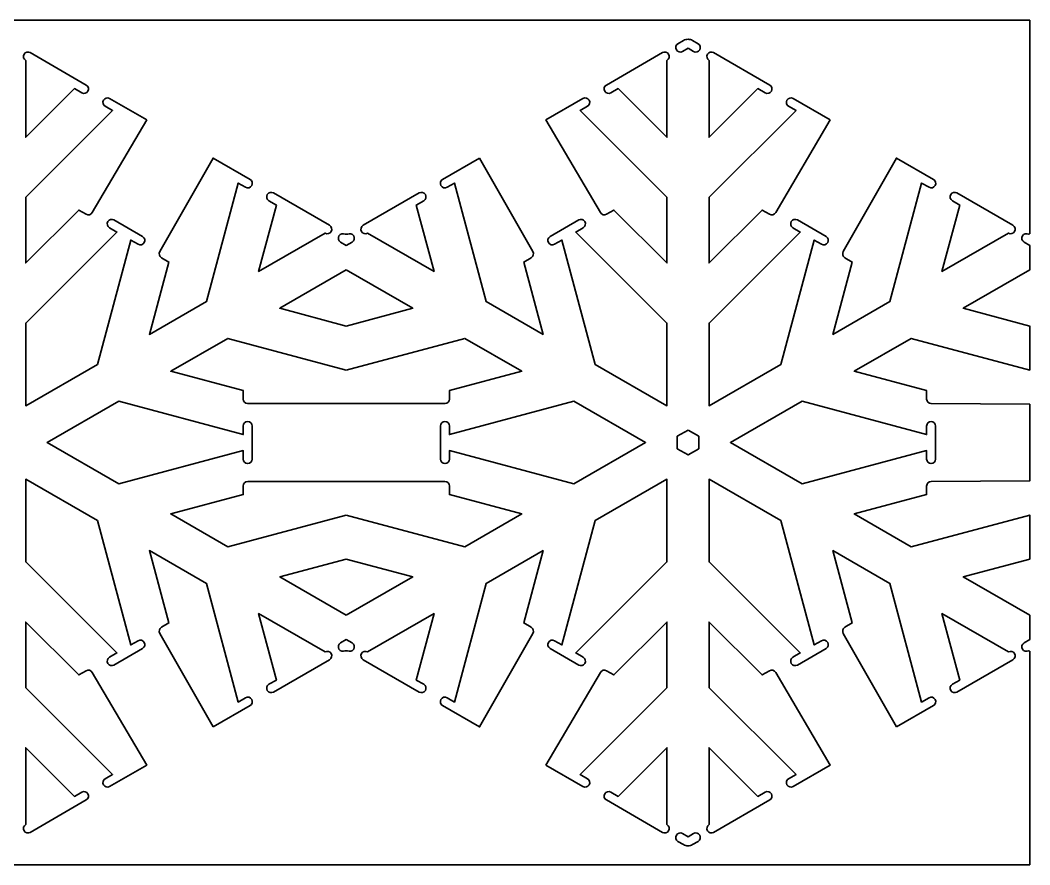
# Model space of a CAD drawing. Header units: inches. Extents: x 4.8 to 19.2, y -15 to -9.
# Drawn here: x 12.11 to 19.18, y -14.96 to -9.03 of the extents above; entities that cross this region are included whole.
import ezdxf

# ---------------------------------------------------------------- set-up
doc = ezdxf.new("R2010")
doc.units = ezdxf.units.IN
doc.header["$MEASUREMENT"] = 0
doc.layers.add('Layer 1', color=7, linetype='Continuous', lineweight=0)

msp = doc.modelspace()

# ---------------------------------------------------------------- linework, layer by layer
at = {"layer": 'Layer 1', "color": 250, "lineweight": 35}
msp.add_lwpolyline([(16.788, -11.9094), (16.863, -11.9527), (16.863, -12.0393), (16.788, -12.0826), (16.713, -12.0393), (16.713, -11.9527)], close=True, dxfattribs=at)
for points, knots in [([(4.8126, -10.5347), (4.8126, -10.5347), (4.8126, -9.0336), (4.8126, -9.0336), (4.8126, -9.0336), (19.1834, -9.0336), (19.1834, -9.0336), (19.1834, -9.0336), (19.1834, -10.5314), (19.1834, -10.5314), (19.1834, -10.5314), (19.1746, -10.5357), (19.1746, -10.5357), (19.1595, -10.527), (19.1403, -10.5321), (19.1316, -10.5472), (19.1229, -10.5622), (19.128, -10.5815), (19.1431, -10.5902), (19.1431, -10.5902), (19.1831, -10.6133), (19.1831, -10.6133), (19.1831, -10.6133), (19.1834, -10.7855), (19.1834, -10.7855), (19.1834, -10.7855), (18.7171, -11.0547), (18.7171, -11.0547), (18.7171, -11.0547), (19.1834, -11.1797), (19.1834, -11.1797), (19.1834, -11.1797), (19.1834, -11.4884), (19.1834, -11.4884), (19.1834, -11.4884), (18.3519, -11.2656), (18.3519, -11.2656), (18.3519, -11.2656), (17.953, -11.4959), (17.953, -11.4959), (17.953, -11.4959), (18.4604, -11.6318), (18.4604, -11.6318), (18.4604, -11.6318), (18.4604, -11.6917), (18.4604, -11.6917), (18.4604, -11.7091), (18.4745, -11.7232), (18.4919, -11.7232), (18.4919, -11.7232), (19.1831, -11.7281), (19.1831, -11.7281), (19.1831, -11.7281), (19.1831, -12.2654), (19.1831, -12.2654), (19.1831, -12.2654), (18.492, -12.2702), (18.492, -12.2702), (18.4746, -12.2702), (18.4605, -12.2843), (18.4605, -12.3017), (18.4605, -12.3017), (18.4605, -12.3616), (18.4605, -12.3616), (18.4605, -12.3616), (17.9531, -12.4975), (17.9531, -12.4975), (17.9531, -12.4975), (18.3519, -12.7278), (18.3519, -12.7278), (18.3519, -12.7278), (19.1834, -12.505), (19.1834, -12.505), (19.1834, -12.505), (19.1834, -12.8137), (19.1834, -12.8137), (19.1834, -12.8137), (18.7171, -12.9387), (18.7171, -12.9387), (18.7171, -12.9387), (19.1834, -13.2079), (19.1834, -13.2079), (19.1834, -13.2079), (19.1831, -13.3788), (19.1831, -13.3788), (19.1831, -13.3788), (19.1431, -13.4019), (19.1431, -13.4019), (19.128, -13.4106), (19.1229, -13.4299), (19.1316, -13.4449), (19.1403, -13.46), (19.1595, -13.4652), (19.1746, -13.4565), (19.1746, -13.4565), (19.1834, -13.4607), (19.1834, -13.4607), (19.1834, -13.4607), (19.1834, -14.9584), (19.1834, -14.9584), (19.1834, -14.9584), (4.8126, -14.9584), (4.8126, -14.9584), (4.8126, -14.9584), (4.8126, -13.4607), (4.8126, -13.4607), (4.8126, -13.4607), (4.8214, -13.4565), (4.8214, -13.4565), (4.8365, -13.4652), (4.8558, -13.46), (4.8644, -13.4449), (4.8731, -13.4299), (4.868, -13.4106), (4.8529, -13.4019), (4.8529, -13.4019), (4.813, -13.3788), (4.813, -13.3788), (4.813, -13.3788), (4.8126, -13.2079), (4.8126, -13.2079), (4.8126, -13.2079), (5.2789, -12.9387), (5.2789, -12.9387), (5.2789, -12.9387), (4.8126, -12.8137), (4.8126, -12.8137), (4.8126, -12.8137), (4.8126, -12.505), (4.8126, -12.505), (4.8126, -12.505), (5.6441, -12.7278), (5.6441, -12.7278), (5.6441, -12.7278), (6.043, -12.4975), (6.043, -12.4975), (6.043, -12.4975), (5.5356, -12.3616), (5.5356, -12.3616), (5.5356, -12.3616), (5.5356, -12.3017), (5.5356, -12.3017), (5.5356, -12.2843), (5.5215, -12.2702), (5.5041, -12.2702), (5.5041, -12.2702), (4.813, -12.2654), (4.813, -12.2654), (4.813, -12.2654), (4.813, -11.7281), (4.813, -11.7281), (4.813, -11.7281), (5.5041, -11.7232), (5.5041, -11.7232), (5.5215, -11.7232), (5.5356, -11.7091), (5.5356, -11.6917), (5.5356, -11.6917), (5.5356, -11.6318), (5.5356, -11.6318), (5.5356, -11.6318), (6.043, -11.4959), (6.043, -11.4959), (6.043, -11.4959), (5.6442, -11.2656), (5.6442, -11.2656), (5.6442, -11.2656), (4.8126, -11.4884), (4.8126, -11.4884), (4.8126, -11.4884), (4.8126, -11.1797), (4.8126, -11.1797), (4.8126, -11.1797), (5.279, -11.0547), (5.279, -11.0547), (5.279, -11.0547), (4.8126, -10.7855), (4.8126, -10.7855), (4.8126, -10.7855), (4.813, -10.6133), (4.813, -10.6133), (4.813, -10.6133), (4.8529, -10.5902), (4.8529, -10.5902), (4.868, -10.5815), (4.8731, -10.5622), (4.8644, -10.5472), (4.8558, -10.5321), (4.8365, -10.527), (4.8214, -10.5357), (4.8214, -10.5357), (4.8126, -10.5347), (4.8126, -10.5347)], [0, 0, 0, 0, 1, 1, 1, 2, 2, 2, 3, 3, 3, 4, 4, 4, 5, 5, 5, 6, 6, 6, 7, 7, 7, 8, 8, 8, 9, 9, 9, 10, 10, 10, 11, 11, 11, 12, 12, 12, 13, 13, 13, 14, 14, 14, 15, 15, 15, 16, 16, 16, 17, 17, 17, 18, 18, 18, 19, 19, 19, 20, 20, 20, 21, 21, 21, 22, 22, 22, 23, 23, 23, 24, 24, 24, 25, 25, 25, 26, 26, 26, 27, 27, 27, 28, 28, 28, 29, 29, 29, 30, 30, 30, 31, 31, 31, 32, 32, 32, 33, 33, 33, 34, 34, 34, 35, 35, 35, 36, 36, 36, 37, 37, 37, 38, 38, 38, 39, 39, 39, 40, 40, 40, 41, 41, 41, 42, 42, 42, 43, 43, 43, 44, 44, 44, 45, 45, 45, 46, 46, 46, 47, 47, 47, 48, 48, 48, 49, 49, 49, 50, 50, 50, 51, 51, 51, 52, 52, 52, 53, 53, 53, 54, 54, 54, 55, 55, 55, 56, 56, 56, 57, 57, 57, 58, 58, 58, 59, 59, 59, 60, 60, 60, 61, 61, 61, 62, 62, 62, 63, 63, 63, 64, 64, 64, 64]), ([(16.7881, -9.2305), (16.7881, -9.2305), (16.827, -9.253), (16.827, -9.253), (16.8421, -9.2617), (16.8613, -9.2565), (16.87, -9.2415), (16.8787, -9.2264), (16.8736, -9.2071), (16.8585, -9.1985), (16.8585, -9.1985), (16.8195, -9.176), (16.8195, -9.176), (16.8098, -9.1703), (16.7989, -9.1675), (16.788, -9.1675), (16.7772, -9.1675), (16.7663, -9.1703), (16.7566, -9.176), (16.7566, -9.176), (16.7176, -9.1985), (16.7176, -9.1985), (16.7025, -9.2071), (16.6974, -9.2264), (16.7061, -9.2415), (16.7148, -9.2565), (16.734, -9.2617), (16.7491, -9.253), (16.7491, -9.253), (16.788, -9.2305), (16.788, -9.2305), (16.788, -9.2305), (16.7881, -9.2305), (16.7881, -9.2305)], [0, 0, 0, 0, 1, 1, 1, 2, 2, 2, 3, 3, 3, 4, 4, 4, 5, 5, 5, 6, 6, 6, 7, 7, 7, 8, 8, 8, 9, 9, 9, 10, 10, 10, 11, 11, 11, 11]), ([(12.1775, -9.2614), (12.1625, -9.2527), (12.1432, -9.2579), (12.1345, -9.273), (12.1258, -9.288), (12.131, -9.3073), (12.146, -9.316), (12.146, -9.316), (12.146, -9.8544), (12.146, -9.8544), (12.146, -9.8544), (12.4874, -9.5131), (12.4874, -9.5131), (12.4874, -9.5131), (12.5392, -9.543), (12.5392, -9.543), (12.5542, -9.5517), (12.5735, -9.5465), (12.5822, -9.5315), (12.5909, -9.5164), (12.5857, -9.4972), (12.5707, -9.4885), (12.5707, -9.4885), (12.1775, -9.2614), (12.1775, -9.2614)], [0, 0, 0, 0, 1, 1, 1, 2, 2, 2, 3, 3, 3, 4, 4, 4, 5, 5, 5, 6, 6, 6, 7, 7, 7, 8, 8, 8, 8]), ([(16.2154, -9.4885), (16.2003, -9.4972), (16.1951, -9.5164), (16.2038, -9.5315), (16.2125, -9.5465), (16.2318, -9.5517), (16.2469, -9.543), (16.2469, -9.543), (16.2987, -9.5131), (16.2987, -9.5131), (16.2987, -9.5131), (16.64, -9.8544), (16.64, -9.8544), (16.64, -9.8544), (16.64, -9.316), (16.64, -9.316), (16.6551, -9.3073), (16.6602, -9.288), (16.6515, -9.273), (16.6428, -9.2579), (16.6236, -9.2527), (16.6085, -9.2614), (16.6085, -9.2614), (16.2154, -9.4885), (16.2154, -9.4885)], [0, 0, 0, 0, 1, 1, 1, 2, 2, 2, 3, 3, 3, 4, 4, 4, 5, 5, 5, 6, 6, 6, 7, 7, 7, 8, 8, 8, 8]), ([(16.9676, -9.2614), (16.9526, -9.2527), (16.9333, -9.2579), (16.9246, -9.273), (16.9159, -9.288), (16.9211, -9.3073), (16.9361, -9.316), (16.9361, -9.316), (16.9361, -9.8544), (16.9361, -9.8544), (16.9361, -9.8544), (17.2774, -9.5131), (17.2774, -9.5131), (17.2774, -9.5131), (17.3293, -9.543), (17.3293, -9.543), (17.3443, -9.5517), (17.3636, -9.5465), (17.3723, -9.5315), (17.381, -9.5164), (17.3758, -9.4972), (17.3608, -9.4885), (17.3608, -9.4885), (16.9676, -9.2614), (16.9676, -9.2614)], [0, 0, 0, 0, 1, 1, 1, 2, 2, 2, 3, 3, 3, 4, 4, 4, 5, 5, 5, 6, 6, 6, 7, 7, 7, 8, 8, 8, 8]), ([(12.9941, -9.7329), (12.9941, -9.7329), (12.7343, -9.5829), (12.7343, -9.5829), (12.7193, -9.5742), (12.7, -9.5794), (12.6913, -9.5945), (12.6826, -9.6095), (12.6878, -9.6288), (12.7028, -9.6375), (12.7028, -9.6375), (12.7547, -9.6674), (12.7547, -9.6674), (12.7547, -9.6674), (12.146, -10.2761), (12.146, -10.2761), (12.146, -10.2761), (12.146, -10.7367), (12.146, -10.7367), (12.146, -10.7367), (12.5175, -10.3653), (12.5175, -10.3653), (12.5175, -10.3653), (12.5693, -10.3952), (12.5693, -10.3952), (12.5844, -10.4039), (12.6036, -10.3987), (12.6123, -10.3837), (12.6123, -10.3837), (12.9941, -9.7329), (12.9941, -9.7329)], [0, 0, 0, 0, 1, 1, 1, 2, 2, 2, 3, 3, 3, 4, 4, 4, 5, 5, 5, 6, 6, 6, 7, 7, 7, 8, 8, 8, 9, 9, 9, 10, 10, 10, 10]), ([(16.1737, -10.3837), (16.1824, -10.3987), (16.2016, -10.4039), (16.2167, -10.3952), (16.2167, -10.3952), (16.2686, -10.3653), (16.2686, -10.3653), (16.2686, -10.3653), (16.64, -10.7367), (16.64, -10.7367), (16.64, -10.7367), (16.64, -10.2761), (16.64, -10.2761), (16.64, -10.2761), (16.0313, -9.6674), (16.0313, -9.6674), (16.0313, -9.6674), (16.0832, -9.6375), (16.0832, -9.6375), (16.0983, -9.6288), (16.1034, -9.6095), (16.0947, -9.5945), (16.086, -9.5794), (16.0668, -9.5742), (16.0517, -9.5829), (16.0517, -9.5829), (15.7919, -9.7329), (15.7919, -9.7329), (15.7919, -9.7329), (16.1737, -10.3837), (16.1737, -10.3837)], [0, 0, 0, 0, 1, 1, 1, 2, 2, 2, 3, 3, 3, 4, 4, 4, 5, 5, 5, 6, 6, 6, 7, 7, 7, 8, 8, 8, 9, 9, 9, 10, 10, 10, 10]), ([(17.7842, -9.7329), (17.7842, -9.7329), (17.5244, -9.5829), (17.5244, -9.5829), (17.5093, -9.5742), (17.4901, -9.5794), (17.4814, -9.5945), (17.4727, -9.6095), (17.4779, -9.6288), (17.4929, -9.6375), (17.4929, -9.6375), (17.5448, -9.6674), (17.5448, -9.6674), (17.5448, -9.6674), (16.9361, -10.2761), (16.9361, -10.2761), (16.9361, -10.2761), (16.9361, -10.7367), (16.9361, -10.7367), (16.9361, -10.7367), (17.3075, -10.3653), (17.3075, -10.3653), (17.3075, -10.3653), (17.3594, -10.3952), (17.3594, -10.3952), (17.3745, -10.4039), (17.3937, -10.3987), (17.4024, -10.3837), (17.4024, -10.3837), (17.7842, -9.7329), (17.7842, -9.7329)], [0, 0, 0, 0, 1, 1, 1, 2, 2, 2, 3, 3, 3, 4, 4, 4, 5, 5, 5, 6, 6, 6, 7, 7, 7, 8, 8, 8, 9, 9, 9, 10, 10, 10, 10]), ([(13.086, -10.6572), (13.0773, -10.6723), (13.0825, -10.6915), (13.0975, -10.7002), (13.0975, -10.7002), (13.1494, -10.7302), (13.1494, -10.7302), (13.1494, -10.7302), (13.0134, -11.2376), (13.0134, -11.2376), (13.0134, -11.2376), (13.4123, -11.0073), (13.4123, -11.0073), (13.4123, -11.0073), (13.6351, -10.1758), (13.6351, -10.1758), (13.6351, -10.1758), (13.687, -10.2057), (13.687, -10.2057), (13.7021, -10.2144), (13.7213, -10.2092), (13.73, -10.1942), (13.7387, -10.1791), (13.7336, -10.1598), (13.7185, -10.1511), (13.7185, -10.1511), (13.4587, -10.0011), (13.4587, -10.0011), (13.4587, -10.0011), (13.086, -10.6572), (13.086, -10.6572)], [0, 0, 0, 0, 1, 1, 1, 2, 2, 2, 3, 3, 3, 4, 4, 4, 5, 5, 5, 6, 6, 6, 7, 7, 7, 8, 8, 8, 9, 9, 9, 10, 10, 10, 10]), ([(15.3273, -10.0011), (15.3273, -10.0011), (15.0675, -10.1511), (15.0675, -10.1511), (15.0525, -10.1598), (15.0473, -10.1791), (15.056, -10.1942), (15.0647, -10.2092), (15.084, -10.2144), (15.099, -10.2057), (15.099, -10.2057), (15.1509, -10.1758), (15.1509, -10.1758), (15.1509, -10.1758), (15.3737, -11.0073), (15.3737, -11.0073), (15.3737, -11.0073), (15.7726, -11.2376), (15.7726, -11.2376), (15.7726, -11.2376), (15.6366, -10.7302), (15.6366, -10.7302), (15.6366, -10.7302), (15.6885, -10.7002), (15.6885, -10.7002), (15.7036, -10.6915), (15.7087, -10.6723), (15.7, -10.6572), (15.7, -10.6572), (15.3273, -10.0011), (15.3273, -10.0011)], [0, 0, 0, 0, 1, 1, 1, 2, 2, 2, 3, 3, 3, 4, 4, 4, 5, 5, 5, 6, 6, 6, 7, 7, 7, 8, 8, 8, 9, 9, 9, 10, 10, 10, 10]), ([(17.8761, -10.6572), (17.8674, -10.6723), (17.8725, -10.6915), (17.8876, -10.7002), (17.8876, -10.7002), (17.9395, -10.7302), (17.9395, -10.7302), (17.9395, -10.7302), (17.8035, -11.2376), (17.8035, -11.2376), (17.8035, -11.2376), (18.2024, -11.0073), (18.2024, -11.0073), (18.2024, -11.0073), (18.4252, -10.1758), (18.4252, -10.1758), (18.4252, -10.1758), (18.4771, -10.2057), (18.4771, -10.2057), (18.4922, -10.2144), (18.5114, -10.2092), (18.5201, -10.1942), (18.5288, -10.1791), (18.5236, -10.1598), (18.5086, -10.1511), (18.5086, -10.1511), (18.2488, -10.0011), (18.2488, -10.0011), (18.2488, -10.0011), (17.8761, -10.6572), (17.8761, -10.6572)], [0, 0, 0, 0, 1, 1, 1, 2, 2, 2, 3, 3, 3, 4, 4, 4, 5, 5, 5, 6, 6, 6, 7, 7, 7, 8, 8, 8, 9, 9, 9, 10, 10, 10, 10]), ([(13.8822, -10.2456), (13.8671, -10.2369), (13.8478, -10.2421), (13.8391, -10.2571), (13.8304, -10.2722), (13.8356, -10.2915), (13.8507, -10.3002), (13.8507, -10.3002), (13.9025, -10.3301), (13.9025, -10.3301), (13.9025, -10.3301), (13.7775, -10.7965), (13.7775, -10.7965), (13.7775, -10.7965), (14.2439, -10.5272), (14.2439, -10.5272), (14.2439, -10.5272), (14.2439, -10.5272), (14.2439, -10.5272), (14.259, -10.5359), (14.2782, -10.5307), (14.2869, -10.5157), (14.2956, -10.5006), (14.2905, -10.4814), (14.2754, -10.4727), (14.2754, -10.4727), (13.8822, -10.2456), (13.8822, -10.2456)], [0, 0, 0, 0, 1, 1, 1, 2, 2, 2, 3, 3, 3, 4, 4, 4, 5, 5, 5, 6, 6, 6, 7, 7, 7, 8, 8, 8, 9, 9, 9, 9]), ([(14.5106, -10.4727), (14.4955, -10.4814), (14.4904, -10.5006), (14.4991, -10.5157), (14.5078, -10.5307), (14.527, -10.5359), (14.5421, -10.5272), (14.5421, -10.5272), (14.5421, -10.5272), (14.5421, -10.5272), (14.5421, -10.5272), (15.0085, -10.7965), (15.0085, -10.7965), (15.0085, -10.7965), (14.8835, -10.3301), (14.8835, -10.3301), (14.8835, -10.3301), (14.9354, -10.3002), (14.9354, -10.3002), (14.9504, -10.2915), (14.9556, -10.2722), (14.9469, -10.2571), (14.9382, -10.2421), (14.9189, -10.2369), (14.9039, -10.2456), (14.9039, -10.2456), (14.5106, -10.4727), (14.5106, -10.4727)], [0, 0, 0, 0, 1, 1, 1, 2, 2, 2, 3, 3, 3, 4, 4, 4, 5, 5, 5, 6, 6, 6, 7, 7, 7, 8, 8, 8, 9, 9, 9, 9]), ([(18.6722, -10.2456), (18.6572, -10.2369), (18.6379, -10.2421), (18.6292, -10.2571), (18.6205, -10.2722), (18.6257, -10.2915), (18.6407, -10.3002), (18.6407, -10.3002), (18.6926, -10.3301), (18.6926, -10.3301), (18.6926, -10.3301), (18.5676, -10.7965), (18.5676, -10.7965), (18.5676, -10.7965), (19.034, -10.5272), (19.034, -10.5272), (19.034, -10.5272), (19.034, -10.5272), (19.034, -10.5272), (19.0491, -10.5359), (19.0683, -10.5307), (19.077, -10.5157), (19.0857, -10.5006), (19.0806, -10.4814), (19.0655, -10.4727), (19.0655, -10.4727), (18.6722, -10.2456), (18.6722, -10.2456)], [0, 0, 0, 0, 1, 1, 1, 2, 2, 2, 3, 3, 3, 4, 4, 4, 5, 5, 5, 6, 6, 6, 7, 7, 7, 8, 8, 8, 9, 9, 9, 9]), ([(12.7645, -10.4351), (12.7494, -10.4264), (12.7301, -10.4316), (12.7215, -10.4467), (12.7128, -10.4617), (12.7179, -10.481), (12.733, -10.4897), (12.733, -10.4897), (12.7848, -10.5196), (12.7848, -10.5196), (12.7848, -10.5196), (12.146, -11.1584), (12.146, -11.1584), (12.146, -11.1584), (12.146, -11.7384), (12.146, -11.7384), (12.146, -11.7384), (12.6482, -11.4485), (12.6482, -11.4485), (12.6482, -11.4485), (12.8821, -10.5758), (12.8821, -10.5758), (12.8821, -10.5758), (12.9339, -10.6057), (12.9339, -10.6057), (12.9489, -10.6144), (12.9682, -10.6093), (12.9769, -10.5942), (12.9856, -10.5792), (12.9804, -10.5599), (12.9654, -10.5512), (12.9654, -10.5512), (12.7645, -10.4351), (12.7645, -10.4351)], [0, 0, 0, 0, 1, 1, 1, 2, 2, 2, 3, 3, 3, 4, 4, 4, 5, 5, 5, 6, 6, 6, 7, 7, 7, 8, 8, 8, 9, 9, 9, 10, 10, 10, 11, 11, 11, 11]), ([(15.8207, -10.5512), (15.8056, -10.5599), (15.8004, -10.5792), (15.8091, -10.5942), (15.8178, -10.6093), (15.8371, -10.6144), (15.8522, -10.6057), (15.8522, -10.6057), (15.904, -10.5758), (15.904, -10.5758), (15.904, -10.5758), (16.1378, -11.4485), (16.1378, -11.4485), (16.1378, -11.4485), (16.64, -11.7384), (16.64, -11.7384), (16.64, -11.7384), (16.64, -11.1584), (16.64, -11.1584), (16.64, -11.1584), (16.0012, -10.5196), (16.0012, -10.5196), (16.0012, -10.5196), (16.053, -10.4897), (16.053, -10.4897), (16.0681, -10.481), (16.0733, -10.4617), (16.0646, -10.4467), (16.0559, -10.4316), (16.0366, -10.4264), (16.0216, -10.4351), (16.0216, -10.4351), (15.8207, -10.5512), (15.8207, -10.5512)], [0, 0, 0, 0, 1, 1, 1, 2, 2, 2, 3, 3, 3, 4, 4, 4, 5, 5, 5, 6, 6, 6, 7, 7, 7, 8, 8, 8, 9, 9, 9, 10, 10, 10, 11, 11, 11, 11]), ([(17.5546, -10.4351), (17.5395, -10.4264), (17.5202, -10.4316), (17.5115, -10.4467), (17.5028, -10.4617), (17.508, -10.481), (17.5231, -10.4897), (17.5231, -10.4897), (17.5749, -10.5196), (17.5749, -10.5196), (17.5749, -10.5196), (16.9361, -11.1584), (16.9361, -11.1584), (16.9361, -11.1584), (16.9361, -11.7384), (16.9361, -11.7384), (16.9361, -11.7384), (17.4383, -11.4485), (17.4383, -11.4485), (17.4383, -11.4485), (17.6721, -10.5758), (17.6721, -10.5758), (17.6721, -10.5758), (17.7239, -10.6057), (17.7239, -10.6057), (17.739, -10.6144), (17.7583, -10.6093), (17.767, -10.5942), (17.7757, -10.5792), (17.7705, -10.5599), (17.7554, -10.5512), (17.7554, -10.5512), (17.5546, -10.4351), (17.5546, -10.4351)], [0, 0, 0, 0, 1, 1, 1, 2, 2, 2, 3, 3, 3, 4, 4, 4, 5, 5, 5, 6, 6, 6, 7, 7, 7, 8, 8, 8, 9, 9, 9, 10, 10, 10, 11, 11, 11, 11]), ([(14.3845, -10.5357), (14.3695, -10.527), (14.3502, -10.5321), (14.3415, -10.5472), (14.3328, -10.5622), (14.338, -10.5815), (14.353, -10.5902), (14.353, -10.5902), (14.393, -10.6133), (14.393, -10.6133), (14.393, -10.6133), (14.433, -10.5902), (14.433, -10.5902), (14.448, -10.5815), (14.4532, -10.5622), (14.4445, -10.5472), (14.4358, -10.5321), (14.4165, -10.527), (14.4015, -10.5357), (14.4015, -10.5357), (14.3845, -10.5357), (14.3845, -10.5357)], [0, 0, 0, 0, 1, 1, 1, 2, 2, 2, 3, 3, 3, 4, 4, 4, 5, 5, 5, 6, 6, 6, 7, 7, 7, 7]), ([(14.393, -10.7857), (14.393, -10.7857), (13.927, -11.0547), (13.927, -11.0547), (13.927, -11.0547), (14.393, -11.1796), (14.393, -11.1796), (14.393, -11.1796), (14.859, -11.0547), (14.859, -11.0547), (14.859, -11.0547), (14.393, -10.7857), (14.393, -10.7857)], [0, 0, 0, 0, 1, 1, 1, 2, 2, 2, 3, 3, 3, 4, 4, 4, 4]), ([(14.393, -11.4883), (14.393, -11.4883), (13.5618, -11.2656), (13.5618, -11.2656), (13.5618, -11.2656), (13.1629, -11.4959), (13.1629, -11.4959), (13.1629, -11.4959), (13.6703, -11.6318), (13.6703, -11.6318), (13.6703, -11.6318), (13.6703, -11.6917), (13.6703, -11.6917), (13.6703, -11.7091), (13.6844, -11.7232), (13.7018, -11.7232), (13.7018, -11.7232), (15.0842, -11.7232), (15.0842, -11.7232), (15.1016, -11.7232), (15.1157, -11.7091), (15.1157, -11.6917), (15.1157, -11.6917), (15.1157, -11.6318), (15.1157, -11.6318), (15.1157, -11.6318), (15.6231, -11.4959), (15.6231, -11.4959), (15.6231, -11.4959), (15.2243, -11.2656), (15.2243, -11.2656), (15.2243, -11.2656), (14.393, -11.4883), (14.393, -11.4883)], [0, 0, 0, 0, 1, 1, 1, 2, 2, 2, 3, 3, 3, 4, 4, 4, 5, 5, 5, 6, 6, 6, 7, 7, 7, 8, 8, 8, 9, 9, 9, 10, 10, 10, 11, 11, 11, 11]), ([(13.7333, -11.8807), (13.7333, -11.8633), (13.7192, -11.8492), (13.7018, -11.8492), (13.6844, -11.8492), (13.6703, -11.8633), (13.6703, -11.8807), (13.6703, -11.8807), (13.6703, -11.9405), (13.6703, -11.9405), (13.6703, -11.9405), (12.7977, -11.7067), (12.7977, -11.7067), (12.7977, -11.7067), (12.2955, -11.9967), (12.2955, -11.9967), (12.2955, -11.9967), (12.7978, -12.2867), (12.7978, -12.2867), (12.7978, -12.2867), (13.6704, -12.0529), (13.6704, -12.0529), (13.6704, -12.0529), (13.6704, -12.1127), (13.6704, -12.1127), (13.6704, -12.1301), (13.6845, -12.1442), (13.7019, -12.1442), (13.7193, -12.1442), (13.7334, -12.1301), (13.7334, -12.1127), (13.7334, -12.1127), (13.7333, -11.8807), (13.7333, -11.8807)], [0, 0, 0, 0, 1, 1, 1, 2, 2, 2, 3, 3, 3, 4, 4, 4, 5, 5, 5, 6, 6, 6, 7, 7, 7, 8, 8, 8, 9, 9, 9, 10, 10, 10, 11, 11, 11, 11]), ([(15.0526, -12.1127), (15.0526, -12.1301), (15.0667, -12.1442), (15.0841, -12.1442), (15.1015, -12.1442), (15.1156, -12.1301), (15.1156, -12.1127), (15.1156, -12.1127), (15.1156, -12.0529), (15.1156, -12.0529), (15.1156, -12.0529), (15.9883, -12.2867), (15.9883, -12.2867), (15.9883, -12.2867), (16.4906, -11.9967), (16.4906, -11.9967), (16.4906, -11.9967), (15.9883, -11.7067), (15.9883, -11.7067), (15.9883, -11.7067), (15.1157, -11.9405), (15.1157, -11.9405), (15.1157, -11.9405), (15.1157, -11.8807), (15.1157, -11.8807), (15.1157, -11.8633), (15.1016, -11.8492), (15.0842, -11.8492), (15.0668, -11.8492), (15.0527, -11.8633), (15.0527, -11.8807), (15.0527, -11.8807), (15.0526, -12.1127), (15.0526, -12.1127)], [0, 0, 0, 0, 1, 1, 1, 2, 2, 2, 3, 3, 3, 4, 4, 4, 5, 5, 5, 6, 6, 6, 7, 7, 7, 8, 8, 8, 9, 9, 9, 10, 10, 10, 11, 11, 11, 11]), ([(18.5234, -11.8807), (18.5234, -11.8633), (18.5093, -11.8492), (18.4919, -11.8492), (18.4745, -11.8492), (18.4604, -11.8633), (18.4604, -11.8807), (18.4604, -11.8807), (18.4604, -11.9405), (18.4604, -11.9405), (18.4604, -11.9405), (17.5878, -11.7067), (17.5878, -11.7067), (17.5878, -11.7067), (17.0855, -11.9967), (17.0855, -11.9967), (17.0855, -11.9967), (17.5878, -12.2867), (17.5878, -12.2867), (17.5878, -12.2867), (18.4605, -12.0529), (18.4605, -12.0529), (18.4605, -12.0529), (18.4605, -12.1127), (18.4605, -12.1127), (18.4605, -12.1301), (18.4746, -12.1442), (18.492, -12.1442), (18.5094, -12.1442), (18.5235, -12.1301), (18.5235, -12.1127), (18.5235, -12.1127), (18.5234, -11.8807), (18.5234, -11.8807)], [0, 0, 0, 0, 1, 1, 1, 2, 2, 2, 3, 3, 3, 4, 4, 4, 5, 5, 5, 6, 6, 6, 7, 7, 7, 8, 8, 8, 9, 9, 9, 10, 10, 10, 11, 11, 11, 11]), ([(12.9654, -13.4409), (12.9804, -13.4322), (12.9856, -13.413), (12.9769, -13.3979), (12.9682, -13.3828), (12.9489, -13.3777), (12.9339, -13.3864), (12.9339, -13.3864), (12.8821, -13.4163), (12.8821, -13.4163), (12.8821, -13.4163), (12.6482, -12.5437), (12.6482, -12.5437), (12.6482, -12.5437), (12.146, -12.2537), (12.146, -12.2537), (12.146, -12.2537), (12.146, -12.8337), (12.146, -12.8337), (12.146, -12.8337), (12.7848, -13.4725), (12.7848, -13.4725), (12.7848, -13.4725), (12.733, -13.5024), (12.733, -13.5024), (12.7179, -13.5111), (12.7128, -13.5304), (12.7215, -13.5455), (12.7301, -13.5605), (12.7494, -13.5657), (12.7645, -13.557), (12.7645, -13.557), (12.9654, -13.4409), (12.9654, -13.4409)], [0, 0, 0, 0, 1, 1, 1, 2, 2, 2, 3, 3, 3, 4, 4, 4, 5, 5, 5, 6, 6, 6, 7, 7, 7, 8, 8, 8, 9, 9, 9, 10, 10, 10, 11, 11, 11, 11]), ([(14.393, -12.5051), (14.393, -12.5051), (15.2242, -12.7278), (15.2242, -12.7278), (15.2242, -12.7278), (15.6231, -12.4975), (15.6231, -12.4975), (15.6231, -12.4975), (15.1156, -12.3616), (15.1156, -12.3616), (15.1156, -12.3616), (15.1156, -12.3017), (15.1156, -12.3017), (15.1156, -12.2843), (15.1015, -12.2702), (15.0841, -12.2702), (15.0841, -12.2702), (13.7019, -12.2702), (13.7019, -12.2702), (13.6845, -12.2702), (13.6704, -12.2843), (13.6704, -12.3017), (13.6704, -12.3017), (13.6704, -12.3616), (13.6704, -12.3616), (13.6704, -12.3616), (13.163, -12.4975), (13.163, -12.4975), (13.163, -12.4975), (13.5618, -12.7278), (13.5618, -12.7278), (13.5618, -12.7278), (14.393, -12.5051), (14.393, -12.5051)], [0, 0, 0, 0, 1, 1, 1, 2, 2, 2, 3, 3, 3, 4, 4, 4, 5, 5, 5, 6, 6, 6, 7, 7, 7, 8, 8, 8, 9, 9, 9, 10, 10, 10, 11, 11, 11, 11]), ([(16.0216, -13.557), (16.0366, -13.5657), (16.0559, -13.5605), (16.0646, -13.5455), (16.0733, -13.5304), (16.0681, -13.5111), (16.053, -13.5024), (16.053, -13.5024), (16.0012, -13.4725), (16.0012, -13.4725), (16.0012, -13.4725), (16.64, -12.8337), (16.64, -12.8337), (16.64, -12.8337), (16.64, -12.2537), (16.64, -12.2537), (16.64, -12.2537), (16.1378, -12.5437), (16.1378, -12.5437), (16.1378, -12.5437), (15.904, -13.4163), (15.904, -13.4163), (15.904, -13.4163), (15.8522, -13.3864), (15.8522, -13.3864), (15.8371, -13.3777), (15.8178, -13.3828), (15.8091, -13.3979), (15.8004, -13.413), (15.8056, -13.4322), (15.8207, -13.4409), (15.8207, -13.4409), (16.0216, -13.557), (16.0216, -13.557)], [0, 0, 0, 0, 1, 1, 1, 2, 2, 2, 3, 3, 3, 4, 4, 4, 5, 5, 5, 6, 6, 6, 7, 7, 7, 8, 8, 8, 9, 9, 9, 10, 10, 10, 11, 11, 11, 11]), ([(17.7554, -13.4409), (17.7705, -13.4322), (17.7757, -13.413), (17.767, -13.3979), (17.7583, -13.3828), (17.739, -13.3777), (17.7239, -13.3864), (17.7239, -13.3864), (17.6721, -13.4163), (17.6721, -13.4163), (17.6721, -13.4163), (17.4383, -12.5437), (17.4383, -12.5437), (17.4383, -12.5437), (16.9361, -12.2537), (16.9361, -12.2537), (16.9361, -12.2537), (16.9361, -12.8337), (16.9361, -12.8337), (16.9361, -12.8337), (17.5749, -13.4725), (17.5749, -13.4725), (17.5749, -13.4725), (17.5231, -13.5024), (17.5231, -13.5024), (17.508, -13.5111), (17.5028, -13.5304), (17.5115, -13.5455), (17.5202, -13.5605), (17.5395, -13.5657), (17.5546, -13.557), (17.5546, -13.557), (17.7554, -13.4409), (17.7554, -13.4409)], [0, 0, 0, 0, 1, 1, 1, 2, 2, 2, 3, 3, 3, 4, 4, 4, 5, 5, 5, 6, 6, 6, 7, 7, 7, 8, 8, 8, 9, 9, 9, 10, 10, 10, 11, 11, 11, 11]), ([(13.4587, -13.991), (13.4587, -13.991), (13.7185, -13.841), (13.7185, -13.841), (13.7336, -13.8323), (13.7387, -13.813), (13.73, -13.798), (13.7213, -13.7829), (13.7021, -13.7777), (13.687, -13.7864), (13.687, -13.7864), (13.6351, -13.8164), (13.6351, -13.8164), (13.6351, -13.8164), (13.4123, -12.9848), (13.4123, -12.9848), (13.4123, -12.9848), (13.0134, -12.7545), (13.0134, -12.7545), (13.0134, -12.7545), (13.1494, -13.2619), (13.1494, -13.2619), (13.1494, -13.2619), (13.0975, -13.2919), (13.0975, -13.2919), (13.0825, -13.3006), (13.0773, -13.3198), (13.086, -13.3349), (13.086, -13.3349), (13.4587, -13.991), (13.4587, -13.991)], [0, 0, 0, 0, 1, 1, 1, 2, 2, 2, 3, 3, 3, 4, 4, 4, 5, 5, 5, 6, 6, 6, 7, 7, 7, 8, 8, 8, 9, 9, 9, 10, 10, 10, 10]), ([(15.7, -13.3349), (15.7087, -13.3198), (15.7036, -13.3006), (15.6885, -13.2919), (15.6885, -13.2919), (15.6366, -13.2619), (15.6366, -13.2619), (15.6366, -13.2619), (15.7726, -12.7545), (15.7726, -12.7545), (15.7726, -12.7545), (15.3737, -12.9848), (15.3737, -12.9848), (15.3737, -12.9848), (15.1509, -13.8164), (15.1509, -13.8164), (15.1509, -13.8164), (15.099, -13.7864), (15.099, -13.7864), (15.084, -13.7777), (15.0647, -13.7829), (15.056, -13.798), (15.0473, -13.813), (15.0525, -13.8323), (15.0675, -13.841), (15.0675, -13.841), (15.3273, -13.991), (15.3273, -13.991), (15.3273, -13.991), (15.7, -13.3349), (15.7, -13.3349)], [0, 0, 0, 0, 1, 1, 1, 2, 2, 2, 3, 3, 3, 4, 4, 4, 5, 5, 5, 6, 6, 6, 7, 7, 7, 8, 8, 8, 9, 9, 9, 10, 10, 10, 10]), ([(18.2488, -13.991), (18.2488, -13.991), (18.5086, -13.841), (18.5086, -13.841), (18.5236, -13.8323), (18.5288, -13.813), (18.5201, -13.798), (18.5114, -13.7829), (18.4922, -13.7777), (18.4771, -13.7864), (18.4771, -13.7864), (18.4252, -13.8164), (18.4252, -13.8164), (18.4252, -13.8164), (18.2024, -12.9848), (18.2024, -12.9848), (18.2024, -12.9848), (17.8035, -12.7545), (17.8035, -12.7545), (17.8035, -12.7545), (17.9395, -13.2619), (17.9395, -13.2619), (17.9395, -13.2619), (17.8876, -13.2919), (17.8876, -13.2919), (17.8725, -13.3006), (17.8674, -13.3198), (17.8761, -13.3349), (17.8761, -13.3349), (18.2488, -13.991), (18.2488, -13.991)], [0, 0, 0, 0, 1, 1, 1, 2, 2, 2, 3, 3, 3, 4, 4, 4, 5, 5, 5, 6, 6, 6, 7, 7, 7, 8, 8, 8, 9, 9, 9, 10, 10, 10, 10]), ([(14.393, -13.2077), (14.393, -13.2077), (14.859, -12.9387), (14.859, -12.9387), (14.859, -12.9387), (14.393, -12.8138), (14.393, -12.8138), (14.393, -12.8138), (13.9271, -12.9387), (13.9271, -12.9387), (13.9271, -12.9387), (14.393, -13.2077), (14.393, -13.2077)], [0, 0, 0, 0, 1, 1, 1, 2, 2, 2, 3, 3, 3, 4, 4, 4, 4]), ([(14.2754, -13.5195), (14.2905, -13.5108), (14.2956, -13.4915), (14.2869, -13.4764), (14.2782, -13.4614), (14.259, -13.4562), (14.2439, -13.4649), (14.2439, -13.4649), (14.2439, -13.4649), (14.2439, -13.4649), (14.2439, -13.4649), (13.7775, -13.1956), (13.7775, -13.1956), (13.7775, -13.1956), (13.9025, -13.662), (13.9025, -13.662), (13.9025, -13.662), (13.8507, -13.6919), (13.8507, -13.6919), (13.8356, -13.7006), (13.8304, -13.7199), (13.8391, -13.735), (13.8478, -13.75), (13.8671, -13.7552), (13.8822, -13.7465), (13.8822, -13.7465), (14.2754, -13.5195), (14.2754, -13.5195)], [0, 0, 0, 0, 1, 1, 1, 2, 2, 2, 3, 3, 3, 4, 4, 4, 5, 5, 5, 6, 6, 6, 7, 7, 7, 8, 8, 8, 9, 9, 9, 9]), ([(14.9039, -13.7465), (14.9189, -13.7552), (14.9382, -13.75), (14.9469, -13.735), (14.9556, -13.7199), (14.9504, -13.7006), (14.9354, -13.6919), (14.9354, -13.6919), (14.8835, -13.662), (14.8835, -13.662), (14.8835, -13.662), (15.0085, -13.1956), (15.0085, -13.1956), (15.0085, -13.1956), (14.5421, -13.4649), (14.5421, -13.4649), (14.5421, -13.4649), (14.5421, -13.4649), (14.5421, -13.4649), (14.527, -13.4562), (14.5078, -13.4614), (14.4991, -13.4764), (14.4904, -13.4915), (14.4955, -13.5108), (14.5106, -13.5195), (14.5106, -13.5195), (14.9039, -13.7465), (14.9039, -13.7465)], [0, 0, 0, 0, 1, 1, 1, 2, 2, 2, 3, 3, 3, 4, 4, 4, 5, 5, 5, 6, 6, 6, 7, 7, 7, 8, 8, 8, 9, 9, 9, 9]), ([(19.0655, -13.5195), (19.0806, -13.5108), (19.0857, -13.4915), (19.077, -13.4764), (19.0683, -13.4614), (19.0491, -13.4562), (19.034, -13.4649), (19.034, -13.4649), (19.034, -13.4649), (19.034, -13.4649), (19.034, -13.4649), (18.5676, -13.1956), (18.5676, -13.1956), (18.5676, -13.1956), (18.6926, -13.662), (18.6926, -13.662), (18.6926, -13.662), (18.6407, -13.6919), (18.6407, -13.6919), (18.6257, -13.7006), (18.6205, -13.7199), (18.6292, -13.735), (18.6379, -13.75), (18.6572, -13.7552), (18.6722, -13.7465), (18.6722, -13.7465), (19.0655, -13.5195), (19.0655, -13.5195)], [0, 0, 0, 0, 1, 1, 1, 2, 2, 2, 3, 3, 3, 4, 4, 4, 5, 5, 5, 6, 6, 6, 7, 7, 7, 8, 8, 8, 9, 9, 9, 9]), ([(12.6123, -13.6084), (12.6036, -13.5934), (12.5844, -13.5882), (12.5693, -13.5969), (12.5693, -13.5969), (12.5175, -13.6269), (12.5175, -13.6269), (12.5175, -13.6269), (12.146, -13.2554), (12.146, -13.2554), (12.146, -13.2554), (12.146, -13.716), (12.146, -13.716), (12.146, -13.716), (12.7547, -14.3247), (12.7547, -14.3247), (12.7547, -14.3247), (12.7028, -14.3546), (12.7028, -14.3546), (12.6878, -14.3633), (12.6826, -14.3826), (12.6913, -14.3976), (12.7, -14.4127), (12.7193, -14.4179), (12.7343, -14.4092), (12.7343, -14.4092), (12.9941, -14.2592), (12.9941, -14.2592), (12.9941, -14.2592), (12.6123, -13.6084), (12.6123, -13.6084)], [0, 0, 0, 0, 1, 1, 1, 2, 2, 2, 3, 3, 3, 4, 4, 4, 5, 5, 5, 6, 6, 6, 7, 7, 7, 8, 8, 8, 9, 9, 9, 10, 10, 10, 10]), ([(15.7919, -14.2592), (15.7919, -14.2592), (16.0517, -14.4092), (16.0517, -14.4092), (16.0668, -14.4179), (16.086, -14.4127), (16.0947, -14.3976), (16.1034, -14.3826), (16.0983, -14.3633), (16.0832, -14.3546), (16.0832, -14.3546), (16.0313, -14.3247), (16.0313, -14.3247), (16.0313, -14.3247), (16.64, -13.716), (16.64, -13.716), (16.64, -13.716), (16.64, -13.2554), (16.64, -13.2554), (16.64, -13.2554), (16.2686, -13.6269), (16.2686, -13.6269), (16.2686, -13.6269), (16.2167, -13.5969), (16.2167, -13.5969), (16.2016, -13.5882), (16.1824, -13.5934), (16.1737, -13.6084), (16.1737, -13.6084), (15.7919, -14.2592), (15.7919, -14.2592)], [0, 0, 0, 0, 1, 1, 1, 2, 2, 2, 3, 3, 3, 4, 4, 4, 5, 5, 5, 6, 6, 6, 7, 7, 7, 8, 8, 8, 9, 9, 9, 10, 10, 10, 10]), ([(17.4024, -13.6084), (17.3937, -13.5934), (17.3745, -13.5882), (17.3594, -13.5969), (17.3594, -13.5969), (17.3075, -13.6269), (17.3075, -13.6269), (17.3075, -13.6269), (16.9361, -13.2554), (16.9361, -13.2554), (16.9361, -13.2554), (16.9361, -13.716), (16.9361, -13.716), (16.9361, -13.716), (17.5448, -14.3247), (17.5448, -14.3247), (17.5448, -14.3247), (17.4929, -14.3546), (17.4929, -14.3546), (17.4779, -14.3633), (17.4727, -14.3826), (17.4814, -14.3976), (17.4901, -14.4127), (17.5093, -14.4179), (17.5244, -14.4092), (17.5244, -14.4092), (17.7842, -14.2592), (17.7842, -14.2592), (17.7842, -14.2592), (17.4024, -13.6084), (17.4024, -13.6084)], [0, 0, 0, 0, 1, 1, 1, 2, 2, 2, 3, 3, 3, 4, 4, 4, 5, 5, 5, 6, 6, 6, 7, 7, 7, 8, 8, 8, 9, 9, 9, 10, 10, 10, 10]), ([(14.4015, -13.4565), (14.4166, -13.4652), (14.4359, -13.46), (14.4446, -13.4449), (14.4533, -13.4299), (14.4481, -13.4106), (14.433, -13.4019), (14.433, -13.4019), (14.393, -13.3788), (14.393, -13.3788), (14.393, -13.3788), (14.353, -13.4019), (14.353, -13.4019), (14.338, -13.4106), (14.3328, -13.4299), (14.3415, -13.4449), (14.3502, -13.46), (14.3695, -13.4652), (14.3845, -13.4565), (14.3845, -13.4565), (14.4015, -13.4565), (14.4015, -13.4565)], [0, 0, 0, 0, 1, 1, 1, 2, 2, 2, 3, 3, 3, 4, 4, 4, 5, 5, 5, 6, 6, 6, 7, 7, 7, 7]), ([(12.5707, -14.5037), (12.5857, -14.495), (12.5909, -14.4757), (12.5822, -14.4606), (12.5735, -14.4456), (12.5542, -14.4404), (12.5392, -14.4491), (12.5392, -14.4491), (12.4874, -14.479), (12.4874, -14.479), (12.4874, -14.479), (12.146, -14.1377), (12.146, -14.1377), (12.146, -14.1377), (12.146, -14.6761), (12.146, -14.6761), (12.131, -14.6848), (12.1258, -14.7041), (12.1345, -14.7191), (12.1432, -14.7342), (12.1625, -14.7394), (12.1775, -14.7307), (12.1775, -14.7307), (12.5707, -14.5037), (12.5707, -14.5037)], [0, 0, 0, 0, 1, 1, 1, 2, 2, 2, 3, 3, 3, 4, 4, 4, 5, 5, 5, 6, 6, 6, 7, 7, 7, 8, 8, 8, 8]), ([(16.6085, -14.7307), (16.6236, -14.7394), (16.6428, -14.7342), (16.6515, -14.7191), (16.6602, -14.7041), (16.6551, -14.6848), (16.64, -14.6761), (16.64, -14.6761), (16.64, -14.1377), (16.64, -14.1377), (16.64, -14.1377), (16.2987, -14.479), (16.2987, -14.479), (16.2987, -14.479), (16.2469, -14.4491), (16.2469, -14.4491), (16.2318, -14.4404), (16.2125, -14.4456), (16.2038, -14.4606), (16.1951, -14.4757), (16.2003, -14.495), (16.2154, -14.5037), (16.2154, -14.5037), (16.6085, -14.7307), (16.6085, -14.7307)], [0, 0, 0, 0, 1, 1, 1, 2, 2, 2, 3, 3, 3, 4, 4, 4, 5, 5, 5, 6, 6, 6, 7, 7, 7, 8, 8, 8, 8]), ([(17.3608, -14.5037), (17.3758, -14.495), (17.381, -14.4757), (17.3723, -14.4606), (17.3636, -14.4456), (17.3443, -14.4404), (17.3293, -14.4491), (17.3293, -14.4491), (17.2774, -14.479), (17.2774, -14.479), (17.2774, -14.479), (16.9361, -14.1377), (16.9361, -14.1377), (16.9361, -14.1377), (16.9361, -14.6761), (16.9361, -14.6761), (16.9211, -14.6848), (16.9159, -14.7041), (16.9246, -14.7191), (16.9333, -14.7342), (16.9526, -14.7394), (16.9676, -14.7307), (16.9676, -14.7307), (17.3608, -14.5037), (17.3608, -14.5037)], [0, 0, 0, 0, 1, 1, 1, 2, 2, 2, 3, 3, 3, 4, 4, 4, 5, 5, 5, 6, 6, 6, 7, 7, 7, 8, 8, 8, 8]), ([(16.788, -14.7616), (16.788, -14.7616), (16.7491, -14.7391), (16.7491, -14.7391), (16.734, -14.7304), (16.7148, -14.7356), (16.7061, -14.7506), (16.6974, -14.7657), (16.7025, -14.785), (16.7176, -14.7937), (16.7176, -14.7937), (16.7566, -14.8162), (16.7566, -14.8162), (16.7663, -14.8218), (16.7772, -14.8246), (16.788, -14.8246), (16.7989, -14.8246), (16.8098, -14.8218), (16.8195, -14.8162), (16.8195, -14.8162), (16.8585, -14.7937), (16.8585, -14.7937), (16.8736, -14.785), (16.8787, -14.7657), (16.87, -14.7506), (16.8613, -14.7356), (16.8421, -14.7304), (16.827, -14.7391), (16.827, -14.7391), (16.7881, -14.7616), (16.7881, -14.7616), (16.7881, -14.7616), (16.788, -14.7616), (16.788, -14.7616)], [0, 0, 0, 0, 1, 1, 1, 2, 2, 2, 3, 3, 3, 4, 4, 4, 5, 5, 5, 6, 6, 6, 7, 7, 7, 8, 8, 8, 9, 9, 9, 10, 10, 10, 11, 11, 11, 11])]:
    msp.add_open_spline(points, degree=3, knots=knots, dxfattribs=at)

doc.saveas('drawing.dxf')
